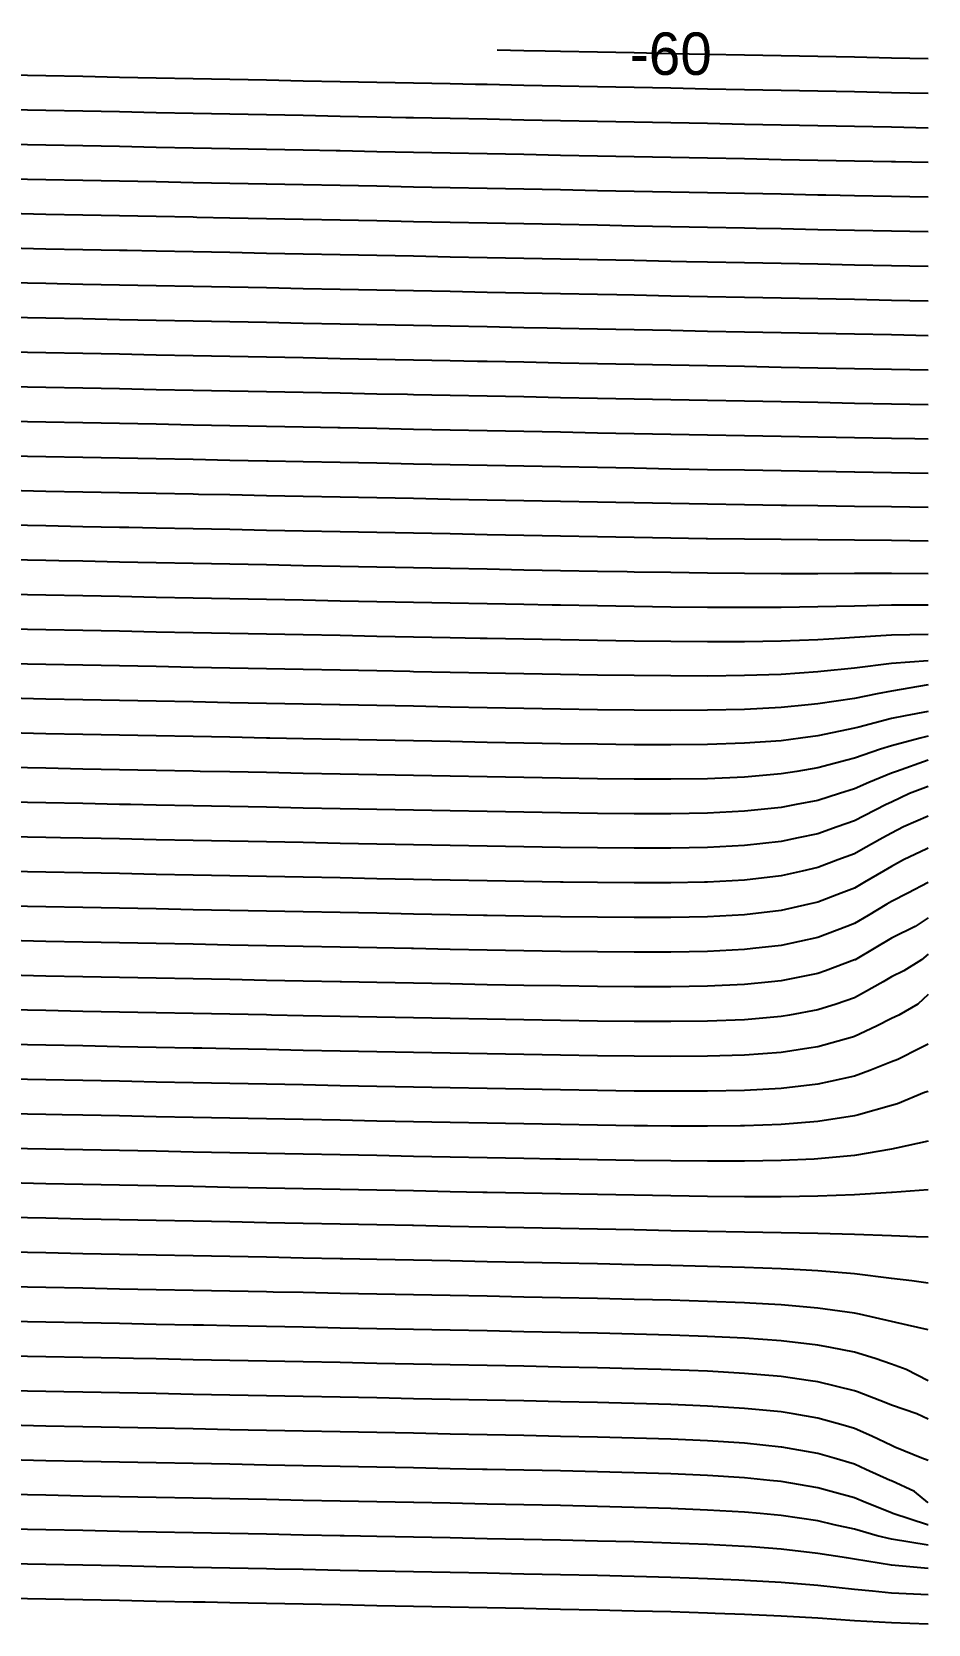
# Model space of a CAD drawing. Header units: metres. Extents: x 2416 to 4584, y 37 to 133.
# Drawn here: x 4531.3 to 4584.2, y 39.2 to 133.1 of the extents above; entities that cross this region are included whole.
import ezdxf
from ezdxf.enums import TextEntityAlignment as Align

# ---------------------------------------------------------------- set-up
doc = ezdxf.new("R2010")
doc.units = ezdxf.units.M
for name, color, linetype in [('Vs_-20', 7, 'Continuous'), ('Vs_-40', 7, 'Continuous'), ('Vs_-60', 7, 'Continuous'), ('Vs_0', 7, 'Continuous'), ('Vs_100', 7, 'Continuous'), ('Vs_120', 7, 'Continuous'), ('Vs_140', 7, 'Continuous'), ('Vs_160', 7, 'Continuous'), ('Vs_180', 7, 'Continuous'), ('Vs_20', 7, 'Continuous'), ('Vs_200', 7, 'Continuous'), ('Vs_220', 7, 'Continuous'), ('Vs_240', 7, 'Continuous'), ('Vs_260', 7, 'Continuous'), ('Vs_280', 7, 'Continuous'), ('Vs_300', 7, 'Continuous'), ('Vs_320', 7, 'Continuous'), ('Vs_340', 7, 'Continuous'), ('Vs_360', 7, 'Continuous'), ('Vs_380', 7, 'Continuous'), ('Vs_40', 7, 'Continuous'), ('Vs_400', 7, 'Continuous'), ('Vs_420', 7, 'Continuous'), ('Vs_440', 7, 'Continuous'), ('Vs_460', 7, 'Continuous'), ('Vs_480', 7, 'Continuous'), ('Vs_500', 7, 'Continuous'), ('Vs_520', 7, 'Continuous'), ('Vs_540', 7, 'Continuous'), ('Vs_560', 7, 'Continuous'), ('Vs_580', 7, 'Continuous'), ('Vs_60', 7, 'Continuous'), ('Vs_600', 7, 'Continuous'), ('Vs_620', 7, 'Continuous'), ('Vs_640', 7, 'Continuous'), ('Vs_660', 7, 'Continuous'), ('Vs_680', 7, 'Continuous'), ('Vs_700', 7, 'Continuous'), ('Vs_720', 7, 'Continuous'), ('Vs_740', 7, 'Continuous'), ('Vs_760', 7, 'Continuous'), ('Vs_780', 7, 'Continuous'), ('Vs_80', 7, 'Continuous'), ('Vs_800', 7, 'Continuous'), ('Vs_820', 7, 'Continuous'), ('Vs_840', 7, 'Continuous')]:
    doc.layers.add(name, color=color, linetype=linetype)

msp = doc.modelspace()

# ---------------------------------------------------------------- linework, layer by layer
at = {"layer": 'Vs_-20'}
msp.add_lwpolyline([(4584.2, 127.42), (4582.032, 127.463), (4579.864, 127.506), (4577.696, 127.549), (4575.528, 127.592), (4573.36, 127.635), (4571.192, 127.678), (4569.024, 127.721), (4566.855, 127.764), (4564.687, 127.807), (4562.519, 127.849), (4560.351, 127.892), (4558.183, 127.935), (4556.015, 127.978), (4553.847, 128.021), (4553.394, 128.03), (4551.679, 128.064), (4549.511, 128.107), (4547.343, 128.15), (4545.175, 128.193), (4543.007, 128.236), (4540.839, 128.279), (4538.671, 128.322), (4536.503, 128.365), (4534.334, 128.408), (4532.166, 128.45), (4529.998, 128.493)], dxfattribs=at)
at = {"layer": 'Vs_-40'}
msp.add_lwpolyline([(4584.2, 129.461), (4582.032, 129.504), (4579.864, 129.547), (4577.696, 129.59), (4575.528, 129.633), (4573.36, 129.676), (4571.192, 129.719), (4569.024, 129.762), (4566.855, 129.805), (4564.687, 129.848), (4562.519, 129.891), (4560.351, 129.934), (4558.183, 129.977), (4557.506, 129.99), (4556.015, 130.019), (4553.847, 130.062), (4551.679, 130.105), (4549.511, 130.148), (4547.343, 130.191), (4545.175, 130.234), (4543.007, 130.277), (4540.839, 130.32), (4538.671, 130.363), (4536.503, 130.406), (4534.334, 130.449), (4532.166, 130.492), (4529.998, 130.535)], dxfattribs=at)
at = {"layer": 'Vs_-60'}
msp.add_lwpolyline([(4584.2, 131.503), (4582.032, 131.546), (4579.864, 131.588), (4577.696, 131.631), (4575.528, 131.674), (4573.36, 131.717), (4571.192, 131.76), (4569.024, 131.803), (4566.855, 131.846), (4564.687, 131.889), (4562.519, 131.932), (4561.618, 131.95), (4560.351, 131.975), (4558.777, 132.006)], dxfattribs=at)
at = {"layer": 'Vs_0'}
msp.add_lwpolyline([(4584.2, 125.379), (4582.281, 125.417), (4582.032, 125.422), (4579.864, 125.465), (4577.696, 125.508), (4575.528, 125.551), (4573.36, 125.594), (4571.192, 125.637), (4569.024, 125.68), (4566.855, 125.722), (4564.687, 125.765), (4562.519, 125.808), (4560.351, 125.851), (4558.183, 125.894), (4556.015, 125.937), (4553.847, 125.98), (4551.679, 126.023), (4549.511, 126.066), (4549.282, 126.07), (4547.343, 126.109), (4545.175, 126.152), (4543.007, 126.195), (4540.839, 126.238), (4538.671, 126.28), (4536.503, 126.323), (4534.334, 126.366), (4532.166, 126.409), (4529.998, 126.452)], dxfattribs=at)
at = {"layer": 'Vs_100'}
msp.add_lwpolyline([(4584.2, 115.176), (4582.032, 115.219), (4579.864, 115.261), (4577.696, 115.304), (4575.528, 115.346), (4573.36, 115.389), (4571.192, 115.431), (4569.024, 115.474), (4566.855, 115.517), (4564.687, 115.56), (4562.519, 115.602), (4561.725, 115.618), (4560.351, 115.645), (4558.183, 115.688), (4556.015, 115.731), (4553.847, 115.774), (4551.679, 115.817), (4549.511, 115.86), (4547.343, 115.903), (4545.175, 115.946), (4543.007, 115.989), (4540.839, 116.031), (4538.671, 116.074), (4536.503, 116.117), (4534.334, 116.16), (4532.166, 116.203), (4529.998, 116.246)], dxfattribs=at)
at = {"layer": 'Vs_120'}
msp.add_lwpolyline([(4584.2, 113.138), (4582.032, 113.18), (4579.864, 113.223), (4577.696, 113.265), (4575.528, 113.307), (4573.36, 113.349), (4571.192, 113.391), (4569.024, 113.433), (4566.855, 113.476), (4564.687, 113.519), (4562.519, 113.561), (4560.351, 113.604), (4558.183, 113.647), (4557.609, 113.658), (4556.015, 113.69), (4553.847, 113.733), (4551.679, 113.776), (4549.511, 113.819), (4547.343, 113.861), (4545.175, 113.904), (4543.007, 113.947), (4540.839, 113.99), (4538.671, 114.033), (4536.503, 114.076), (4534.334, 114.119), (4532.166, 114.162), (4529.998, 114.205)], dxfattribs=at)
at = {"layer": 'Vs_140'}
msp.add_lwpolyline([(4584.2, 111.102), (4582.032, 111.144), (4579.864, 111.186), (4577.696, 111.227), (4575.528, 111.268), (4573.36, 111.309), (4571.192, 111.351), (4569.024, 111.393), (4566.855, 111.435), (4564.687, 111.478), (4562.519, 111.52), (4560.351, 111.563), (4558.183, 111.606), (4556.015, 111.649), (4553.847, 111.692), (4553.495, 111.698), (4551.679, 111.734), (4549.511, 111.777), (4547.343, 111.82), (4545.175, 111.863), (4543.007, 111.906), (4540.839, 111.949), (4538.671, 111.992), (4536.503, 112.035), (4534.334, 112.078), (4532.166, 112.121), (4529.998, 112.164)], dxfattribs=at)
at = {"layer": 'Vs_160'}
msp.add_lwpolyline([(4584.2, 109.07), (4583.413, 109.085), (4582.032, 109.112), (4579.864, 109.152), (4577.696, 109.192), (4575.528, 109.232), (4573.36, 109.271), (4571.192, 109.312), (4569.024, 109.353), (4566.855, 109.395), (4564.687, 109.437), (4562.519, 109.479), (4560.351, 109.522), (4558.183, 109.565), (4556.015, 109.607), (4553.847, 109.65), (4551.679, 109.693), (4549.511, 109.736), (4549.381, 109.739), (4547.343, 109.779), (4545.175, 109.822), (4543.007, 109.865), (4540.839, 109.908), (4538.671, 109.951), (4536.503, 109.994), (4534.334, 110.037), (4532.166, 110.08), (4529.998, 110.122)], dxfattribs=at)
at = {"layer": 'Vs_180'}
msp.add_lwpolyline([(4584.2, 107.048), (4582.032, 107.088), (4579.869, 107.126), (4579.864, 107.126), (4577.696, 107.162), (4575.528, 107.198), (4573.36, 107.236), (4571.192, 107.274), (4569.024, 107.314), (4566.855, 107.355), (4564.687, 107.396), (4562.519, 107.439), (4560.351, 107.481), (4558.183, 107.524), (4556.015, 107.566), (4553.847, 107.609), (4551.679, 107.652), (4549.511, 107.695), (4547.343, 107.738), (4545.269, 107.779), (4545.175, 107.781), (4543.007, 107.824), (4540.839, 107.867), (4538.671, 107.91), (4536.503, 107.952), (4534.334, 107.995), (4532.166, 108.038), (4529.998, 108.081)], dxfattribs=at)
at = {"layer": 'Vs_20'}
msp.add_lwpolyline([(4584.2, 123.338), (4582.032, 123.381), (4579.864, 123.424), (4578.173, 123.457), (4577.696, 123.467), (4575.528, 123.51), (4573.36, 123.553), (4571.192, 123.595), (4569.024, 123.638), (4566.855, 123.681), (4564.687, 123.724), (4562.519, 123.767), (4560.351, 123.81), (4558.183, 123.853), (4556.015, 123.896), (4553.847, 123.939), (4551.679, 123.982), (4549.511, 124.025), (4547.343, 124.068), (4545.175, 124.11), (4545.17, 124.111), (4543.007, 124.153), (4540.839, 124.196), (4538.671, 124.239), (4536.503, 124.282), (4534.334, 124.325), (4532.166, 124.368), (4529.998, 124.411)], dxfattribs=at)
at = {"layer": 'Vs_200'}
msp.add_lwpolyline([(4584.2, 105.041), (4582.032, 105.079), (4579.864, 105.111), (4577.696, 105.14), (4575.849, 105.166), (4575.528, 105.17), (4573.36, 105.203), (4571.192, 105.238), (4569.024, 105.276), (4566.855, 105.315), (4564.687, 105.356), (4562.519, 105.398), (4560.351, 105.44), (4558.183, 105.483), (4556.015, 105.525), (4553.847, 105.568), (4551.679, 105.611), (4549.511, 105.654), (4547.343, 105.697), (4545.175, 105.74), (4543.007, 105.782), (4541.156, 105.819), (4540.839, 105.825), (4538.671, 105.868), (4536.503, 105.911), (4534.334, 105.954), (4532.166, 105.997), (4529.998, 106.04)], dxfattribs=at)
at = {"layer": 'Vs_220'}
msp.add_lwpolyline([(4584.2, 103.063), (4582.032, 103.096), (4579.864, 103.116), (4577.696, 103.132), (4575.528, 103.151), (4573.36, 103.175), (4571.192, 103.205), (4571.112, 103.206), (4569.024, 103.239), (4566.855, 103.277), (4564.687, 103.316), (4562.519, 103.357), (4560.351, 103.399), (4558.183, 103.442), (4556.015, 103.484), (4553.847, 103.527), (4551.679, 103.57), (4549.511, 103.613), (4547.343, 103.655), (4545.175, 103.698), (4543.007, 103.741), (4540.839, 103.784), (4538.671, 103.827), (4537.044, 103.859), (4536.503, 103.87), (4534.334, 103.913), (4532.166, 103.956), (4529.998, 103.999)], dxfattribs=at)
at = {"layer": 'Vs_240'}
msp.add_lwpolyline([(4584.2, 101.135), (4582.032, 101.156), (4579.864, 101.152), (4577.696, 101.143), (4575.528, 101.142), (4573.36, 101.153), (4571.192, 101.175), (4569.024, 101.204), (4566.855, 101.239), (4566.437, 101.246), (4564.687, 101.277), (4562.519, 101.317), (4560.351, 101.359), (4558.183, 101.401), (4556.015, 101.443), (4553.847, 101.486), (4551.679, 101.528), (4549.511, 101.571), (4547.343, 101.614), (4545.175, 101.657), (4543.007, 101.7), (4540.839, 101.743), (4538.671, 101.786), (4536.503, 101.829), (4534.334, 101.872), (4532.932, 101.899), (4532.166, 101.915), (4529.998, 101.958)], dxfattribs=at)
at = {"layer": 'Vs_260'}
msp.add_lwpolyline([(4584.2, 99.287), (4583.16, 99.286), (4582.032, 99.285), (4579.864, 99.235), (4577.696, 99.182), (4575.528, 99.149), (4573.36, 99.139), (4571.192, 99.148), (4569.024, 99.171), (4566.855, 99.202), (4564.687, 99.238), (4562.519, 99.277), (4562.025, 99.286), (4560.351, 99.318), (4558.183, 99.36), (4556.015, 99.402), (4553.847, 99.445), (4551.679, 99.487), (4549.511, 99.53), (4547.343, 99.573), (4545.175, 99.616), (4543.007, 99.659), (4540.839, 99.702), (4538.671, 99.745), (4536.503, 99.788), (4534.334, 99.831), (4532.166, 99.873), (4529.998, 99.916)], dxfattribs=at)
at = {"layer": 'Vs_280'}
msp.add_lwpolyline([(4584.2, 97.565), (4582.032, 97.513), (4579.864, 97.375), (4578.996, 97.327), (4577.696, 97.251), (4575.528, 97.171), (4573.36, 97.133), (4571.192, 97.126), (4569.024, 97.14), (4566.855, 97.166), (4564.687, 97.2), (4562.519, 97.237), (4560.351, 97.277), (4558.183, 97.319), (4557.781, 97.327), (4556.015, 97.361), (4553.847, 97.403), (4551.679, 97.446), (4549.511, 97.489), (4547.343, 97.532), (4545.175, 97.575), (4543.007, 97.618), (4540.839, 97.661), (4538.671, 97.703), (4536.503, 97.746), (4534.334, 97.789), (4532.166, 97.832), (4529.998, 97.875)], dxfattribs=at)
at = {"layer": 'Vs_300'}
msp.add_lwpolyline([(4584.2, 96), (4582.032, 95.839), (4579.864, 95.568), (4577.874, 95.367), (4577.696, 95.348), (4575.528, 95.207), (4573.36, 95.133), (4571.192, 95.107), (4569.024, 95.11), (4566.855, 95.131), (4564.687, 95.161), (4562.519, 95.198), (4560.351, 95.237), (4558.183, 95.278), (4556.015, 95.32), (4553.847, 95.362), (4553.618, 95.367), (4551.679, 95.405), (4549.511, 95.448), (4547.343, 95.491), (4545.175, 95.533), (4543.007, 95.576), (4540.839, 95.619), (4538.671, 95.662), (4536.503, 95.705), (4534.334, 95.748), (4532.166, 95.791), (4529.998, 95.834)], dxfattribs=at)
at = {"layer": 'Vs_320'}
msp.add_lwpolyline([(4584.2, 94.592), (4582.032, 94.215), (4581.194, 94.06), (4579.864, 93.792), (4577.696, 93.462), (4577.117, 93.407), (4575.528, 93.251), (4573.36, 93.137), (4571.192, 93.089), (4569.024, 93.081), (4566.855, 93.095), (4564.687, 93.123), (4562.519, 93.158), (4560.351, 93.197), (4558.183, 93.237), (4556.015, 93.279), (4553.847, 93.321), (4551.679, 93.364), (4549.511, 93.407), (4549.487, 93.407), (4547.343, 93.449), (4545.175, 93.492), (4543.007, 93.535), (4540.839, 93.578), (4538.671, 93.621), (4536.503, 93.664), (4534.334, 93.707), (4532.166, 93.75), (4529.998, 93.793)], dxfattribs=at)
at = {"layer": 'Vs_340'}
msp.add_lwpolyline([(4584.2, 93.008), (4582.837, 92.754), (4582.032, 92.6), (4580.115, 92.101), (4579.864, 92.028), (4577.696, 91.58), (4576.661, 91.447), (4575.528, 91.296), (4573.36, 91.141), (4571.192, 91.071), (4569.024, 91.051), (4566.855, 91.06), (4564.687, 91.085), (4562.519, 91.118), (4560.351, 91.156), (4558.183, 91.196), (4556.015, 91.238), (4553.847, 91.28), (4551.679, 91.323), (4549.511, 91.365), (4547.343, 91.408), (4545.369, 91.447), (4545.175, 91.451), (4543.007, 91.494), (4540.839, 91.537), (4538.671, 91.58), (4536.503, 91.623), (4534.334, 91.666), (4532.166, 91.709), (4529.998, 91.752)], dxfattribs=at)
at = {"layer": 'Vs_360'}
msp.add_lwpolyline([(4584.2, 91.553), (4583.738, 91.447), (4582.032, 91.001), (4581.38, 90.794), (4579.864, 90.258), (4579.395, 90.141), (4577.696, 89.688), (4576.452, 89.487), (4575.528, 89.333), (4573.36, 89.14), (4571.192, 89.05), (4569.024, 89.021), (4566.855, 89.024), (4564.687, 89.046), (4562.519, 89.078), (4560.351, 89.116), (4558.183, 89.155), (4556.015, 89.197), (4553.847, 89.239), (4551.679, 89.281), (4549.511, 89.324), (4547.343, 89.367), (4545.175, 89.41), (4543.007, 89.453), (4541.255, 89.487), (4540.839, 89.496), (4538.671, 89.539), (4536.503, 89.582), (4534.334, 89.624), (4532.166, 89.667), (4529.998, 89.71)], dxfattribs=at)
at = {"layer": 'Vs_380'}
msp.add_lwpolyline([(4584.2, 90.143), (4584.193, 90.141), (4582.324, 89.487), (4582.032, 89.381), (4580.708, 88.834), (4579.864, 88.451), (4578.978, 88.181), (4577.696, 87.769), (4576.418, 87.528), (4575.528, 87.355), (4573.36, 87.131), (4571.192, 87.026), (4569.024, 86.988), (4566.855, 86.987), (4564.687, 87.007), (4562.519, 87.038), (4560.351, 87.075), (4558.183, 87.115), (4556.015, 87.156), (4553.847, 87.198), (4551.679, 87.24), (4549.511, 87.283), (4547.343, 87.326), (4545.175, 87.369), (4543.007, 87.412), (4540.839, 87.454), (4538.671, 87.497), (4537.142, 87.528), (4536.503, 87.54), (4534.334, 87.583), (4532.166, 87.626), (4529.998, 87.669)], dxfattribs=at)
at = {"layer": 'Vs_40'}
msp.add_lwpolyline([(4584.2, 121.297), (4582.032, 121.34), (4579.864, 121.383), (4577.696, 121.426), (4575.528, 121.469), (4574.064, 121.497), (4573.36, 121.511), (4571.192, 121.554), (4569.024, 121.597), (4566.855, 121.64), (4564.687, 121.683), (4562.519, 121.726), (4560.351, 121.769), (4558.183, 121.812), (4556.015, 121.855), (4553.847, 121.898), (4551.679, 121.94), (4549.511, 121.983), (4547.343, 122.026), (4545.175, 122.069), (4543.007, 122.112), (4541.059, 122.151), (4540.839, 122.155), (4538.671, 122.198), (4536.503, 122.241), (4534.334, 122.284), (4532.166, 122.327), (4529.998, 122.37)], dxfattribs=at)
at = {"layer": 'Vs_400'}
msp.add_lwpolyline([(4584.2, 88.588), (4583.091, 88.181), (4582.032, 87.675), (4581.721, 87.528), (4580.421, 86.874), (4579.864, 86.579), (4578.834, 86.221), (4577.696, 85.811), (4576.53, 85.568), (4575.528, 85.355), (4573.36, 85.111), (4571.192, 84.995), (4569.024, 84.952), (4566.855, 84.949), (4564.687, 84.968), (4562.519, 84.998), (4560.351, 85.034), (4558.183, 85.074), (4556.015, 85.115), (4553.847, 85.157), (4551.679, 85.199), (4549.511, 85.242), (4547.343, 85.285), (4545.175, 85.327), (4543.007, 85.37), (4540.839, 85.413), (4538.671, 85.456), (4536.503, 85.499), (4534.334, 85.542), (4533.03, 85.568), (4532.166, 85.585), (4529.998, 85.628)], dxfattribs=at)
at = {"layer": 'Vs_420'}
msp.add_lwpolyline([(4584.2, 86.839), (4582.747, 86.221), (4582.032, 85.843), (4581.525, 85.568), (4580.36, 84.915), (4579.864, 84.63), (4578.881, 84.261), (4577.696, 83.81), (4576.776, 83.608), (4575.528, 83.332), (4573.36, 83.079), (4571.192, 82.959), (4571.011, 82.955), (4569.024, 82.913), (4566.855, 82.909), (4564.687, 82.927), (4562.674, 82.955), (4562.519, 82.957), (4560.351, 82.993), (4558.183, 83.032), (4556.015, 83.073), (4553.847, 83.115), (4551.679, 83.158), (4549.511, 83.201), (4547.343, 83.243), (4545.175, 83.286), (4543.007, 83.329), (4540.839, 83.372), (4538.671, 83.415), (4536.503, 83.458), (4534.334, 83.501), (4532.166, 83.544), (4529.998, 83.587)], dxfattribs=at)
at = {"layer": 'Vs_440'}
msp.add_lwpolyline([(4584.2, 84.957), (4584.129, 84.915), (4582.748, 84.261), (4582.032, 83.881), (4581.563, 83.608), (4580.454, 82.955), (4579.864, 82.606), (4579.076, 82.302), (4577.696, 81.767), (4577.159, 81.648), (4575.528, 81.287), (4573.36, 81.035), (4572.639, 80.995), (4571.192, 80.916), (4569.024, 80.871), (4566.855, 80.867), (4564.687, 80.886), (4562.519, 80.916), (4560.351, 80.952), (4558.183, 80.991), (4557.981, 80.995), (4556.015, 81.032), (4553.847, 81.074), (4551.679, 81.117), (4549.511, 81.159), (4547.343, 81.202), (4545.175, 81.245), (4543.007, 81.288), (4540.839, 81.331), (4538.671, 81.374), (4536.503, 81.417), (4534.334, 81.46), (4532.166, 81.503), (4529.998, 81.545)], dxfattribs=at)
at = {"layer": 'Vs_460'}
msp.add_lwpolyline([(4584.2, 82.936), (4582.996, 82.302), (4582.032, 81.808), (4581.764, 81.648), (4580.671, 80.995), (4579.864, 80.517), (4579.411, 80.342), (4577.701, 79.688), (4577.696, 79.686), (4575.528, 79.22), (4573.868, 79.035), (4573.36, 78.979), (4571.192, 78.867), (4569.024, 78.826), (4566.855, 78.824), (4564.687, 78.843), (4562.519, 78.874), (4560.351, 78.91), (4558.183, 78.95), (4556.015, 78.991), (4553.847, 79.033), (4553.735, 79.035), (4551.679, 79.075), (4549.511, 79.118), (4547.343, 79.161), (4545.175, 79.204), (4543.007, 79.247), (4540.839, 79.29), (4538.671, 79.333), (4536.503, 79.375), (4534.334, 79.418), (4532.166, 79.461), (4529.998, 79.504)], dxfattribs=at)
at = {"layer": 'Vs_480'}
msp.add_lwpolyline([(4584.2, 80.841), (4583.427, 80.342), (4582.114, 79.688), (4582.032, 79.645), (4581.009, 79.035), (4579.895, 78.382), (4579.864, 78.364), (4578.142, 77.729), (4577.696, 77.568), (4575.528, 77.134), (4574.956, 77.075), (4573.36, 76.913), (4571.192, 76.813), (4569.024, 76.778), (4566.855, 76.78), (4564.687, 76.8), (4562.519, 76.832), (4560.351, 76.869), (4558.183, 76.908), (4556.015, 76.95), (4553.847, 76.992), (4551.679, 77.034), (4549.588, 77.075), (4549.511, 77.077), (4547.343, 77.12), (4545.175, 77.163), (4543.007, 77.205), (4540.839, 77.248), (4538.671, 77.291), (4536.503, 77.334), (4534.334, 77.377), (4532.166, 77.42), (4529.998, 77.463)], dxfattribs=at)
at = {"layer": 'Vs_500'}
msp.add_lwpolyline([(4584.2, 78.705), (4583.813, 78.382), (4582.759, 77.729), (4582.032, 77.364), (4581.538, 77.075), (4580.386, 76.422), (4579.864, 76.138), (4578.779, 75.769), (4577.696, 75.416), (4576.013, 75.116), (4575.528, 75.031), (4573.36, 74.839), (4571.192, 74.754), (4569.024, 74.728), (4566.855, 74.734), (4564.687, 74.757), (4562.519, 74.789), (4560.351, 74.827), (4558.183, 74.867), (4556.015, 74.908), (4553.847, 74.95), (4551.679, 74.993), (4549.511, 75.036), (4547.343, 75.078), (4545.467, 75.116), (4545.175, 75.121), (4543.007, 75.164), (4540.839, 75.207), (4538.671, 75.25), (4536.503, 75.293), (4534.334, 75.336), (4532.166, 75.379), (4529.998, 75.422)], dxfattribs=at)
at = {"layer": 'Vs_520'}
msp.add_lwpolyline([(4584.2, 76.322), (4583.595, 75.769), (4582.476, 75.116), (4582.032, 74.917), (4581.156, 74.462), (4579.864, 73.848), (4579.733, 73.809), (4577.696, 73.237), (4577.163, 73.156), (4575.528, 72.915), (4573.36, 72.758), (4571.192, 72.692), (4569.024, 72.676), (4566.855, 72.687), (4564.687, 72.713), (4562.519, 72.747), (4560.351, 72.785), (4558.183, 72.825), (4556.015, 72.867), (4553.847, 72.909), (4551.679, 72.952), (4549.511, 72.994), (4547.343, 73.037), (4545.175, 73.08), (4543.007, 73.123), (4541.352, 73.156), (4540.839, 73.166), (4538.671, 73.209), (4536.503, 73.252), (4534.334, 73.295), (4532.166, 73.338), (4529.998, 73.381)], dxfattribs=at)
at = {"layer": 'Vs_540'}
msp.add_lwpolyline([(4584.2, 73.401), (4583.733, 73.156), (4582.417, 72.503), (4582.032, 72.365), (4580.761, 71.849), (4579.864, 71.52), (4578.427, 71.196), (4577.696, 71.04), (4575.528, 70.791), (4573.36, 70.673), (4571.192, 70.628), (4569.024, 70.622), (4566.855, 70.639), (4564.687, 70.668), (4562.519, 70.704), (4560.351, 70.743), (4558.183, 70.784), (4556.015, 70.825), (4553.847, 70.868), (4551.679, 70.91), (4549.511, 70.953), (4547.343, 70.996), (4545.175, 71.039), (4543.007, 71.082), (4540.839, 71.125), (4538.671, 71.168), (4537.24, 71.196), (4536.503, 71.211), (4534.334, 71.254), (4532.166, 71.296), (4529.998, 71.339)], dxfattribs=at)
at = {"layer": 'Vs_560'}
msp.add_lwpolyline([(4584.2, 70.616), (4583.977, 70.543), (4582.401, 69.889), (4582.032, 69.787), (4580.083, 69.236), (4579.864, 69.18), (4577.696, 68.838), (4575.528, 68.663), (4573.36, 68.585), (4573.132, 68.583), (4571.192, 68.562), (4569.024, 68.568), (4567.641, 68.583), (4566.855, 68.591), (4564.687, 68.624), (4562.519, 68.661), (4560.351, 68.701), (4558.183, 68.742), (4556.015, 68.784), (4553.847, 68.826), (4551.679, 68.869), (4549.511, 68.912), (4547.343, 68.955), (4545.175, 68.998), (4543.007, 69.041), (4540.839, 69.084), (4538.671, 69.126), (4536.503, 69.169), (4534.334, 69.212), (4533.128, 69.236), (4532.166, 69.255), (4529.998, 69.298)], dxfattribs=at)
at = {"layer": 'Vs_580'}
msp.add_lwpolyline([(4584.2, 67.672), (4582.307, 67.276), (4582.032, 67.219), (4579.864, 66.842), (4577.696, 66.634), (4577.474, 66.623), (4575.528, 66.534), (4573.36, 66.497), (4571.192, 66.495), (4569.024, 66.514), (4566.855, 66.543), (4564.687, 66.579), (4562.519, 66.618), (4562.224, 66.623), (4560.351, 66.658), (4558.183, 66.7), (4556.015, 66.742), (4553.847, 66.785), (4551.679, 66.828), (4549.511, 66.871), (4547.343, 66.914), (4545.175, 66.956), (4543.007, 66.999), (4540.839, 67.042), (4538.671, 67.085), (4536.503, 67.128), (4534.334, 67.171), (4532.166, 67.214), (4529.998, 67.257)], dxfattribs=at)
at = {"layer": 'Vs_60'}
msp.add_lwpolyline([(4584.2, 119.256), (4582.032, 119.299), (4579.864, 119.342), (4577.696, 119.385), (4575.528, 119.428), (4573.36, 119.47), (4571.192, 119.513), (4569.953, 119.538), (4569.024, 119.556), (4566.855, 119.599), (4564.687, 119.642), (4562.519, 119.685), (4560.351, 119.728), (4558.183, 119.77), (4556.015, 119.813), (4553.847, 119.856), (4551.679, 119.899), (4549.511, 119.942), (4547.343, 119.985), (4545.175, 120.028), (4543.007, 120.071), (4540.839, 120.114), (4538.671, 120.157), (4536.947, 120.191), (4536.503, 120.2), (4534.334, 120.243), (4532.166, 120.286), (4529.998, 120.329)], dxfattribs=at)
at = {"layer": 'Vs_600'}
msp.add_lwpolyline([(4584.2, 64.822), (4582.073, 64.663), (4582.032, 64.66), (4579.864, 64.508), (4577.696, 64.431), (4575.528, 64.405), (4573.36, 64.408), (4571.192, 64.429), (4569.024, 64.459), (4566.855, 64.495), (4564.687, 64.534), (4562.519, 64.574), (4560.351, 64.616), (4558.183, 64.658), (4557.933, 64.663), (4556.015, 64.701), (4553.847, 64.744), (4551.679, 64.787), (4549.511, 64.829), (4547.343, 64.872), (4545.175, 64.915), (4543.007, 64.958), (4540.839, 65.001), (4538.671, 65.044), (4536.503, 65.087), (4534.334, 65.13), (4532.166, 65.173), (4529.998, 65.216)], dxfattribs=at)
at = {"layer": 'Vs_620'}
msp.add_lwpolyline([(4584.2, 62.018), (4583.484, 62.05), (4582.032, 62.109), (4579.864, 62.177), (4577.696, 62.23), (4575.528, 62.277), (4573.36, 62.32), (4571.192, 62.362), (4569.024, 62.404), (4566.855, 62.446), (4564.687, 62.489), (4562.519, 62.531), (4560.351, 62.574), (4558.183, 62.617), (4556.015, 62.66), (4553.847, 62.702), (4553.789, 62.704), (4551.679, 62.745), (4549.511, 62.788), (4547.343, 62.831), (4545.175, 62.874), (4543.007, 62.917), (4540.839, 62.96), (4538.671, 63.003), (4536.503, 63.046), (4534.334, 63.089), (4532.166, 63.132), (4529.998, 63.174)], dxfattribs=at)
at = {"layer": 'Vs_640'}
msp.add_lwpolyline([(4584.2, 59.313), (4583.237, 59.437), (4582.032, 59.576), (4579.864, 59.853), (4577.696, 60.033), (4576.657, 60.09), (4575.528, 60.151), (4573.36, 60.233), (4571.192, 60.297), (4569.024, 60.35), (4566.855, 60.398), (4564.687, 60.444), (4562.519, 60.488), (4560.351, 60.532), (4558.183, 60.575), (4556.015, 60.618), (4553.847, 60.661), (4551.679, 60.704), (4549.672, 60.744), (4549.511, 60.747), (4547.343, 60.79), (4545.175, 60.833), (4543.007, 60.876), (4540.839, 60.919), (4538.671, 60.962), (4536.503, 61.004), (4534.334, 61.047), (4532.166, 61.09), (4529.998, 61.133)], dxfattribs=at)
at = {"layer": 'Vs_660'}
msp.add_lwpolyline([(4584.2, 56.553), (4582.976, 56.824), (4582.032, 57.047), (4580.147, 57.477), (4579.864, 57.537), (4577.696, 57.842), (4575.528, 58.028), (4573.682, 58.131), (4573.36, 58.148), (4571.192, 58.232), (4569.024, 58.297), (4566.855, 58.351), (4564.687, 58.399), (4562.519, 58.445), (4560.351, 58.49), (4558.183, 58.533), (4556.015, 58.577), (4553.847, 58.62), (4551.679, 58.663), (4549.511, 58.706), (4547.343, 58.749), (4545.56, 58.784), (4545.175, 58.792), (4543.007, 58.834), (4540.839, 58.877), (4538.671, 58.92), (4536.503, 58.963), (4534.334, 59.006), (4532.166, 59.049), (4529.998, 59.092)], dxfattribs=at)
at = {"layer": 'Vs_680'}
msp.add_lwpolyline([(4584.2, 53.556), (4584.196, 53.558), (4582.893, 54.211), (4582.032, 54.541), (4581.076, 54.864), (4579.864, 55.237), (4578.447, 55.518), (4577.696, 55.659), (4575.528, 55.911), (4573.36, 56.067), (4571.192, 56.17), (4571.17, 56.171), (4569.024, 56.245), (4566.855, 56.304), (4564.687, 56.355), (4562.519, 56.403), (4560.351, 56.448), (4558.183, 56.492), (4556.015, 56.535), (4553.847, 56.578), (4551.679, 56.621), (4549.511, 56.664), (4547.343, 56.707), (4545.175, 56.75), (4543.007, 56.793), (4541.449, 56.824), (4540.839, 56.836), (4538.671, 56.879), (4536.503, 56.922), (4534.334, 56.965), (4532.166, 57.008), (4529.998, 57.051)], dxfattribs=at)
at = {"layer": 'Vs_700'}
msp.add_lwpolyline([(4584.2, 51.288), (4583.529, 51.598), (4582.032, 52.111), (4581.696, 52.251), (4580.024, 52.905), (4579.864, 52.964), (4577.696, 53.494), (4577.256, 53.558), (4575.528, 53.805), (4573.36, 53.992), (4571.192, 54.111), (4569.024, 54.194), (4568.453, 54.211), (4566.855, 54.258), (4564.687, 54.312), (4562.519, 54.36), (4560.351, 54.406), (4558.183, 54.45), (4556.015, 54.494), (4553.847, 54.537), (4551.679, 54.58), (4549.511, 54.623), (4547.343, 54.666), (4545.175, 54.709), (4543.007, 54.752), (4540.839, 54.795), (4538.671, 54.838), (4537.337, 54.864), (4536.503, 54.881), (4534.334, 54.924), (4532.166, 54.967), (4529.998, 55.01)], dxfattribs=at)
at = {"layer": 'Vs_720'}
msp.add_lwpolyline([(4584.2, 48.853), (4583.831, 48.985), (4582.226, 49.638), (4582.032, 49.747), (4580.874, 50.291), (4579.864, 50.749), (4579.179, 50.945), (4577.696, 51.358), (4576.24, 51.598), (4575.528, 51.714), (4573.36, 51.925), (4571.192, 52.057), (4569.024, 52.146), (4566.855, 52.213), (4565.372, 52.251), (4564.687, 52.269), (4562.519, 52.318), (4560.351, 52.364), (4558.183, 52.409), (4556.015, 52.452), (4553.847, 52.496), (4551.679, 52.539), (4549.511, 52.582), (4547.343, 52.625), (4545.175, 52.668), (4543.007, 52.711), (4540.839, 52.754), (4538.671, 52.797), (4536.503, 52.84), (4534.334, 52.883), (4533.225, 52.905), (4532.166, 52.925), (4529.998, 52.968)], dxfattribs=at)
at = {"layer": 'Vs_740'}
msp.add_lwpolyline([(4584.2, 46.358), (4584.175, 46.372), (4583.401, 47.025), (4582.032, 47.645), (4581.958, 47.678), (4580.525, 48.332), (4579.864, 48.632), (4578.663, 48.985), (4577.696, 49.27), (4575.576, 49.638), (4575.528, 49.647), (4573.36, 49.87), (4571.192, 50.009), (4569.024, 50.102), (4566.855, 50.17), (4564.687, 50.227), (4562.519, 50.276), (4561.809, 50.291), (4560.351, 50.323), (4558.183, 50.367), (4556.015, 50.411), (4553.847, 50.455), (4551.679, 50.498), (4549.511, 50.541), (4547.343, 50.584), (4545.175, 50.627), (4543.007, 50.67), (4540.839, 50.713), (4538.671, 50.755), (4536.503, 50.798), (4534.334, 50.841), (4532.166, 50.884), (4529.998, 50.927)], dxfattribs=at)
at = {"layer": 'Vs_760'}
msp.add_lwpolyline([(4584.2, 45.056), (4584.16, 45.065), (4582.111, 45.719), (4582.032, 45.76), (4580.496, 46.372), (4579.864, 46.648), (4578.476, 47.025), (4577.696, 47.245), (4575.528, 47.61), (4574.853, 47.678), (4573.36, 47.83), (4571.192, 47.968), (4569.024, 48.06), (4566.855, 48.129), (4564.687, 48.185), (4562.519, 48.235), (4560.351, 48.281), (4558.183, 48.326), (4557.907, 48.332), (4556.015, 48.37), (4553.847, 48.413), (4551.679, 48.456), (4549.511, 48.5), (4547.343, 48.542), (4545.175, 48.585), (4543.007, 48.628), (4540.839, 48.671), (4538.671, 48.714), (4536.503, 48.757), (4534.334, 48.8), (4532.166, 48.843), (4529.998, 48.886)], dxfattribs=at)
at = {"layer": 'Vs_780'}
msp.add_lwpolyline([(4584.2, 43.865), (4582.032, 44.205), (4581.197, 44.412), (4579.864, 44.805), (4578.653, 45.065), (4577.696, 45.288), (4575.528, 45.606), (4574.295, 45.719), (4573.36, 45.805), (4571.192, 45.934), (4569.024, 46.022), (4566.855, 46.089), (4564.687, 46.145), (4562.519, 46.194), (4560.351, 46.24), (4558.183, 46.285), (4556.015, 46.329), (4553.859, 46.372), (4553.847, 46.372), (4551.679, 46.415), (4549.511, 46.458), (4547.343, 46.501), (4545.175, 46.544), (4543.007, 46.587), (4540.839, 46.63), (4538.671, 46.673), (4536.503, 46.716), (4534.334, 46.759), (4532.166, 46.802), (4529.998, 46.845)], dxfattribs=at)
at = {"layer": 'Vs_80'}
msp.add_lwpolyline([(4584.2, 117.216), (4582.032, 117.259), (4579.864, 117.301), (4577.696, 117.344), (4575.528, 117.387), (4573.36, 117.43), (4571.192, 117.472), (4569.024, 117.515), (4566.855, 117.558), (4565.84, 117.578), (4564.687, 117.601), (4562.519, 117.644), (4560.351, 117.686), (4558.183, 117.729), (4556.015, 117.772), (4553.847, 117.815), (4551.679, 117.858), (4549.511, 117.901), (4547.343, 117.944), (4545.175, 117.987), (4543.007, 118.03), (4540.839, 118.073), (4538.671, 118.116), (4536.503, 118.159), (4534.334, 118.201), (4532.835, 118.231), (4532.166, 118.244), (4529.998, 118.287)], dxfattribs=at)
at = {"layer": 'Vs_800'}
msp.add_lwpolyline([(4584.2, 42.491), (4582.032, 42.673), (4579.864, 43.035), (4579.392, 43.106), (4577.696, 43.376), (4575.528, 43.625), (4573.787, 43.759), (4573.36, 43.792), (4571.192, 43.906), (4569.024, 43.987), (4566.855, 44.051), (4564.687, 44.105), (4562.519, 44.153), (4560.351, 44.199), (4558.183, 44.244), (4556.015, 44.288), (4553.847, 44.331), (4551.679, 44.374), (4549.764, 44.412), (4549.511, 44.417), (4547.343, 44.46), (4545.175, 44.503), (4543.007, 44.546), (4540.839, 44.589), (4538.671, 44.632), (4536.503, 44.675), (4534.334, 44.718), (4532.166, 44.761), (4529.998, 44.804)], dxfattribs=at)
at = {"layer": 'Vs_820'}
msp.add_lwpolyline([(4584.2, 40.926), (4582.032, 41.038), (4580.907, 41.146), (4579.864, 41.251), (4577.696, 41.473), (4575.528, 41.653), (4573.36, 41.785), (4573.032, 41.799), (4571.192, 41.881), (4569.024, 41.954), (4566.855, 42.013), (4564.687, 42.065), (4562.519, 42.113), (4560.351, 42.159), (4558.183, 42.203), (4556.015, 42.246), (4553.847, 42.29), (4551.679, 42.333), (4549.511, 42.376), (4547.343, 42.419), (4545.657, 42.452), (4545.175, 42.462), (4543.007, 42.505), (4540.839, 42.548), (4538.671, 42.591), (4536.503, 42.634), (4534.334, 42.676), (4532.166, 42.719), (4529.998, 42.762)], dxfattribs=at)
at = {"layer": 'Vs_840'}
msp.add_lwpolyline([(4584.2, 39.204), (4582.032, 39.278), (4579.864, 39.407), (4577.696, 39.549), (4575.528, 39.675), (4573.36, 39.776), (4571.639, 39.839), (4571.192, 39.856), (4569.024, 39.921), (4566.855, 39.976), (4564.687, 40.026), (4562.519, 40.073), (4560.351, 40.118), (4558.183, 40.162), (4556.015, 40.205), (4553.847, 40.249), (4551.679, 40.292), (4549.511, 40.335), (4547.343, 40.378), (4545.175, 40.421), (4543.007, 40.464), (4541.546, 40.492), (4540.839, 40.506), (4538.671, 40.549), (4536.503, 40.592), (4534.334, 40.635), (4532.166, 40.678), (4529.998, 40.721)], dxfattribs=at)

# ---------------------------------------------------------------- texts
at = {"layer": 'Vs_-60'}
msp.add_text('-60', height=2.5, dxfattribs=at).set_placement((4569.024, 131.803), align=Align.MIDDLE_CENTER)

doc.saveas('drawing.dxf')
